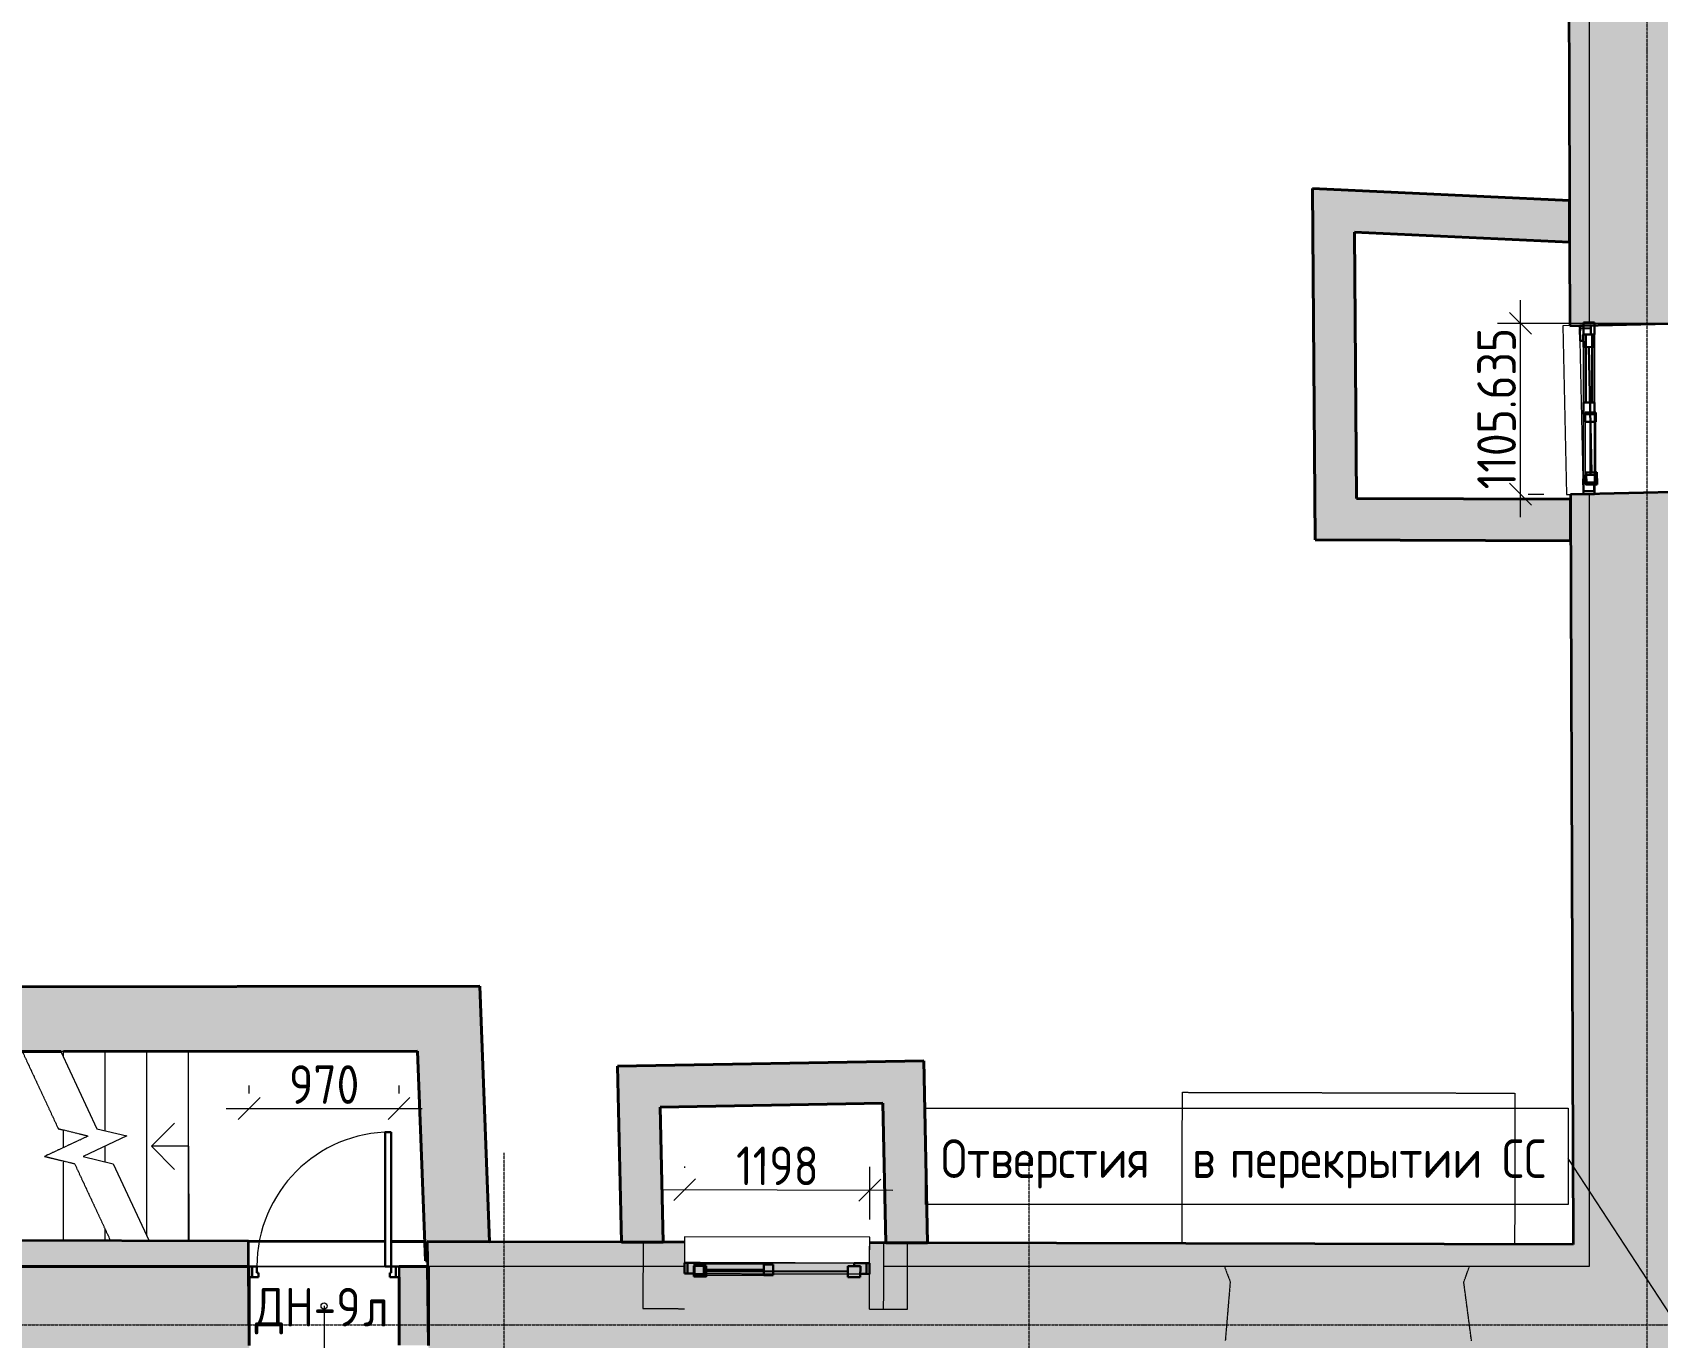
# Model space of a CAD drawing. Header units: millimetres. Extents: x 749182 to 2267578, y 70462 to 311449.
# Drawn here: x 1994152 to 2004672, y 230546 to 238991 of the extents above; entities that cross this region are included whole.
import ezdxf

# ---------------------------------------------------------------- set-up
doc = ezdxf.new("R2010")
doc.units = ezdxf.units.MM
for name, pattern in [('ADSK_Линия сетки', [25, 20, -2.5, 0, -2.5]), ('ADSK_Сверху', [4.5, 3, -1.5]), ('осеваяX2', [4, 2.5, -0.5, 0.5, -0.5])]:
    doc.linetypes.add(name, pattern=pattern)
doc.layers.get('Defpoints').update_dxf_attribs({"color": 255})
for name, color, linetype, lineweight in [('_ Окна', 7, 'Continuous', 30), ('Аннотация', 7, 'Continuous', 9), ('Витраж', 7, 'Continuous', 9), ('Двери', 7, 'Continuous', 20), ('Лестницы', 7, 'Continuous', 18), ('Марки дверей', 7, 'Continuous', 20), ('Окна', 7, 'Continuous', 18), ('Оси', 165, 'осеваяX2', 13), ('Панели витража', 7, 'Continuous', 9), ('Перекрытие', 7, 'Continuous', 18), ('размеры', 7, 'Continuous', 9), ('Стены', 184, 'Continuous', 40), ('Стены внутренние', 7, 'Continuous', 18), ('Стены наружные', 7, 'Continuous', 18), ('Стены разрез', 7, 'Continuous', 35), ('Стрелки вверх', 7, 'Continuous', 18)]:
    doc.layers.add(name, color=color, linetype=linetype, lineweight=lineweight)
doc.styles.add('GOST Common', font='GOST_Common.ttf', dxfattribs={"width": 0.9, "height": 350})
doc.styles.add('GOST Common_1', font='GOST_Common.ttf', dxfattribs={"width": 0.9, "height": 250})
doc.styles.add('GOST Common_B', font='', dxfattribs={"width": 0.9, "height": 250})
doc.styles.get('GOST Common_B').set_extended_font_data('GOST Common', bold=True)
doc.dimstyles.new('ADSK_Основной_2_5_мм', dxfattribs={"dimscale": 304.8, "dimtxt": 251.428749, "dimasz": 0.463911, "dimexe": 0.492126, "dimexo": 0.492126, "dimgap": 0.098425, "dimtad": 1, "dimdec": 3, "dimrnd": 0.001, "dimdsep": 46, "dimtxsty": 'GOST Common_1', "dimblk1": 'OBLIQUE', "dimblk2": 'OBLIQUE', "dimsah": 1, "dimcen": 0.09, "dimdle": 0.492126, "dimazin": 2, "dimtfac": 1, "dimtdec": 4, "dimtix": 1, "dimtmove": 0, "dimatfit": 3, "dimfxl": 0, "dimtvp": 1, "dimtolj": 1, "dimtzin": 0, "dimlwd": 20, "dimlwe": 20, "dimarcsym": 0})
doc.dimstyles.new('ADSK_Основной_2_5_мм_Округление_до_1_мм', dxfattribs={"dimscale": 304.8, "dimtxt": 251.428749, "dimasz": 0.463911, "dimexe": 0.492126, "dimexo": 0.492126, "dimgap": 0.098425, "dimtad": 1, "dimdec": 0, "dimdsep": 46, "dimtxsty": 'GOST Common_1', "dimblk1": 'OBLIQUE', "dimblk2": 'OBLIQUE', "dimsah": 1, "dimcen": 0.09, "dimdle": 0.492126, "dimazin": 2, "dimtfac": 1, "dimtdec": 4, "dimtix": 1, "dimtmove": 0, "dimatfit": 3, "dimfxl": 0, "dimtvp": 1, "dimtolj": 1, "dimtzin": 0, "dimlwd": 20, "dimlwe": 20, "dimarcsym": 0})

# ---------------------------------------------------------------- blocks, each defined once
blk = doc.blocks.new('AC_Окно_1Створка - 1198х1166h-807538-00 План подвала')
at = {"layer": '_ Окна'}
for p, q in [((-637.1, 82.4), (-637.1, 12.4)), ((-637.1, 82.4), (-602.1, 82.4)), ((-637.1, 12.4), (-602.1, 12.4)), ((-617.1, 82.4), (-537.1, 82.4)), ((-617.1, 12.4), (-617.1, 82.4)), ((-577.1, 12.4), (-617.1, 12.4)), ((-577.1, -7.6), (-577.1, 62.4)), ((-577.1, 62.4), (-497.1, 62.4)), ((-537.1, 82.4), (-537.1, 62.4)), ((-497.1, 62.4), (-497.1, -7.6)), ((-497.1, 27.4), (420.9, 27.4)), ((420.9, 62.4), (420.9, -7.6)), ((500.9, 62.4), (420.9, 62.4)), ((460.9, 82.4), (460.9, 62.4)), ((540.9, 82.4), (460.9, 82.4)), ((500.9, -7.6), (500.9, 62.4)), ((540.9, 12.4), (500.9, 12.4)), ((560.9, 82.4), (525.9, 82.4)), ((560.9, 12.4), (525.9, 12.4)), ((540.9, 12.4), (540.9, 82.4)), ((560.9, 82.4), (560.9, 12.4)), ((-497.1, -7.6), (-577.1, -7.6)), ((420.9, -7.6), (500.9, -7.6))]:
    blk.add_line(p, q, dxfattribs=at)
at = {"layer": 'Окна'}
for p, q in [((560.9, 250), (-637.1, 250)), ((-637.1, 250), (-637.1, 82.4)), ((560.9, 82.4), (560.9, 250)), ((-637.1, 82.4), (560.9, 82.4))]:
    blk.add_line(p, q, dxfattribs=at)
blk = doc.blocks.new('Витраж-тент со смещением вовне - 60мм 11 сдвиг-1466979-00 План подвала')
at = {"layer": '_ Окна', "color": 5, "linetype": 'Continuous', "true_color": 0x0000ff}
for p, q in [((-254, 25), (-254, -45)), ((-254, 25), (-194, 25)), ((-254, -45), (-254, 25)), ((-194, 25), (-194, -45)), ((254, 25), (194, 25)), ((194, 25), (194, -45)), ((254, -45), (254, 25)), ((254, -45), (254, 25)), ((-194, -45), (-254, -45)), ((-194, -10), (194, -10)), ((194, -45), (254, -45))]:
    blk.add_line(p, q, dxfattribs=at)
at = {"layer": 'Окна', "color": 5, "linetype": 'Continuous', "true_color": 0x0000ff}
for p, q in [((194, 25), (-194, 25)), ((-194, -45), (194, -45))]:
    blk.add_line(p, q, dxfattribs=at)
blk = doc.blocks.new('Прямоугольный импост - 70х40_56мм-1423616-00 План подвала')
at = {"layer": 'Витраж', "color": 161, "linetype": 'ADSK_Сверху', "true_color": 0xaaaaff}
for p, q in [((40178, 20959), (40178, 20889)), ((40778, 20957), (40178, 20959)), ((40178, 20889), (40778, 20887))]:
    blk.add_line(p, q, dxfattribs=at)
blk = doc.blocks.new('Прямоугольный импост - 70х40_56мм-1423618-00 План подвала')
at = {"layer": 'Витраж', "color": 161, "linetype": 'ADSK_Сверху', "true_color": 0xaaaaff}
for p, q in [((41378, 20956), (40778, 20957)), ((41378, 20886), (41378, 20956)), ((40778, 20887), (41378, 20886))]:
    blk.add_line(p, q, dxfattribs=at)
blk = doc.blocks.new('Прямоугольный импост - 70х20_56мм-1423958-00 План подвала')
at = {"layer": 'Витраж', "color": 161, "linetype": 'ADSK_Сверху', "true_color": 0xaaaaff}
for p, q in [((46068, 27042), (45998, 27042)), ((45998, 26487), (45998, 27042)), ((46068, 26487), (46068, 27042))]:
    blk.add_line(p, q, dxfattribs=at)
blk = doc.blocks.new('Прямоугольный импост - 70х20_56мм-1423960-00 План подвала')
at = {"layer": 'Витраж', "color": 161, "linetype": 'ADSK_Сверху', "true_color": 0xaaaaff}
for p, q in [((45998, 25932), (45998, 26487)), ((46068, 25932), (46068, 26487)), ((45998, 25932), (46068, 25932))]:
    blk.add_line(p, q, dxfattribs=at)
blk = doc.blocks.new('Существующие стены подвал - Существующие стены подвал-614279-00 План подвала')
at = {"layer": 'Стены', "true_color": 0xc0c0c0}
h = blk.add_hatch(color=9, dxfattribs=at)
h.paths.add_polyline_path([(56530, 8244), (56522, 9892), (55615, 9887), (55611, 9124), (54268, 9130), (54267, 9159), (49024, 9159), (49024, 8260), (51105, 8255)])
h.paths.add_polyline_path([(55620, 11120), (56516, 11125), (56510, 12255), (55625, 12250), (55622, 11615)])
h.paths.add_polyline_path([(55630, 13483), (56504, 13488), (56483, 17882), (56479, 17884), (56484, 18289), (56581, 18289), (56578, 18453), (55637, 18454), (55634, 15862), (55639, 15464), (55634, 14275)])
h.paths.add_polyline_path([(56557, 19523), (56528, 21036), (56387, 21036), (56386, 21236), (56384, 21236), (56375, 23761), (56320, 23762), (56288, 28355), (56257, 36643), (56224, 43937), (48464, 43936), (48464, 43053), (55489, 43062), (55489, 40730), (55506, 37128), (55501, 36571), (55556, 28934), (55560, 28903), (55598, 28902), (55600, 28901), (55599, 28652), (55595, 28648), (55599, 28619), (55592, 20993), (55639, 20179), (55639, 19524), (56555, 19523)])
h.paths.add_polyline_path([(39393, 20202), (42162, 20231), (42716, 20255), (46307, 20252), (46773, 21064), (46670, 25898), (45913, 25901), (45930, 21077), (41376, 21088), (41376, 20956), (40178, 20959), (40178, 21091), (38511, 21094), (38521, 20374), (39393, 20368), (39393, 20231)])
h.paths.add_polyline_path([(18978, 20357), (18996, 20698), (18996, 21072), (18966, 21072), (18966, 20652), (18456, 20409), (18495, 20368), (18966, 20358)])
h.paths.add_polyline_path([(18424, 20369), (18456, 20409), (18456, 21073), (10754, 21086), (10746, 20458), (11346, 20458), (18045, 20377), (18211, 20374)])
h.paths.add_polyline_path([(37360, 20381), (37355, 21098), (30807, 21115), (30787, 20709), (30787, 20839), (30777, 20702), (30787, 20395), (34405, 20388), (35898, 20390), (37360, 20381)])
h.paths.add_polyline_path([(46613, 28543), (46613, 28546), (46607, 28863), (46597, 32747), (46594, 32922), (46603, 32922), (46599, 34522), (45850, 34542), (45850, 34541), (45780, 34540), (45780, 34544), (45778, 34544), (45781, 30723), (45896, 30722), (45904, 28546), (46608, 28543)])
h.paths.add_polyline_path([(45778, 35501), (45778, 35501), (45779, 35510), (45848, 35511), (45848, 35503), (46597, 35523), (46594, 36634), (46597, 37232), (46590, 43051), (47468, 43052), (47468, 43936), (45825, 43935), (45871, 35688), (45777, 35688), (45778, 35511)])
h = blk.add_hatch(color=9, dxfattribs=at)
h.paths.add_polyline_path([(49330, 9159), (49871, 9159), (49876, 14295), (49329, 14293), (49341, 13117), (46824, 13097), (46826, 14680), (46270, 14680), (46225, 13092), (42728, 13086), (42730, 14666), (42185, 14666), (42202, 12894), (40707, 12829), (40704, 13066), (39414, 13046), (39406, 14749), (38599, 14752), (38615, 13626), (37409, 13633), (37379, 17813), (35269, 17808), (35270, 17508), (36952, 17512), (36985, 12976), (38530, 12970), (38530, 12441), (46544, 12521), (49330, 12549), (49324, 9159)])
h.paths.add_polyline_path([(49318, 15363), (49867, 15365), (49864, 15537), (53981, 15485), (53986, 15883), (49850, 15934), (49839, 20219), (53802, 20191), (53811, 21022), (49715, 21049), (49721, 23289), (49159, 23290), (49153, 21046), (48898, 21048), (48891, 20226), (49310, 20222), (49310, 19595), (49307, 15912), (49314, 15912), (49314, 15769), (49318, 15364)])
h.paths.add_polyline_path([(55639, 15464), (55634, 15862), (55120, 15869), (55115, 15470), (55634, 15464)])
h.paths.add_polyline_path([(46827, 15716), (46827, 15765), (46818, 15765), (46818, 15915), (46843, 20244), (47196, 20241), (47203, 21061), (46773, 21064), (46307, 20252), (46285, 15923), (46302, 15923), (46301, 15765), (46300, 15716), (46826, 15716)])
h.paths.add_polyline_path([(42721, 15725), (42732, 15725), (42731, 15794), (42721, 15794), (42721, 16270), (42716, 20255), (42157, 20231), (42162, 16052), (42173, 15890), (42175, 15725), (42721, 15725)])
h.paths.add_polyline_path([(39402, 15799), (39402, 15904), (39406, 16052), (39393, 20368), (38521, 20374), (38585, 15803), (38603, 15802), (39401, 15799)])
h.paths.add_polyline_path([(49314, 15912), (49314, 15912), (49839, 15934)])
h.paths.add_polyline_path([(18026, 17310), (18944, 17311), (18401, 17522), (18878, 17348), (18215, 17715), (18045, 17666), (18045, 17821), (18945, 18220), (18945, 18187), (18979, 18187), (18978, 18769), (18945, 18768), (18945, 18253), (18045, 18741), (18045, 18759), (18012, 18759), (18026, 17310)])
h.paths.add_polyline_path([(18945, 17311), (18979, 17311), (18979, 17677), (18945, 17677), (18945, 17311)])
h.paths.add_polyline_path([(30789, 17378), (31843, 17391), (31825, 18780), (30788, 18769), (30789, 18187), (30842, 18187), (30842, 17677), (30789, 17677), (30789, 17384)])
h.paths.add_polyline_path([(13925, 17540), (13925, 17840), (11328, 17867), (11334, 20458), (11046, 20458), (11007, 17570), (13342, 17546)])
h.paths.add_polyline_path([(30788, 20077), (31808, 20119), (31804, 20361), (31797, 20361), (31804, 20393), (30787, 20395), (30788, 20079)])
h.paths.add_polyline_path([(17999, 20144), (18045, 20144), (18045, 20154), (18295, 20209), (18424, 20369), (17997, 20378), (17999, 20154)])
h.paths.add_polyline_path([(18945, 20153), (18978, 20154), (18978, 20357), (18945, 20357), (18945, 20154)])
h.paths.add_polyline_path([(55639, 20179), (55591, 21010), (55071, 21014), (55062, 20183), (55639, 20179)])
h.paths.add_polyline_path([(49179, 26805), (49175, 28869), (49173, 28869), (49172, 28240), (49168, 26805), (49173, 26805)])
h.paths.add_polyline_path([(49731, 26804), (49736, 28675), (49734, 28674), (49718, 28675), (49718, 28706), (49686, 28707), (49685, 28662), (49673, 28659), (49179, 26805), (49715, 26804)])
h.paths.add_polyline_path([(55599, 28619), (55555, 28936), (49737, 28987), (49721, 34397), (49676, 34397), (49676, 34274), (49283, 33202), (49633, 29644), (49685, 29319), (49685, 29120), (49652, 28971), (49685, 28977), (49686, 28957), (49737, 28956), (49736, 28675), (55591, 28619)])
h.paths.add_polyline_path([(49145, 28869), (49145, 28869), (49175, 28875), (49166, 34396), (49122, 34396), (49126, 32975), (49132, 32975), (49136, 32801), (49144, 28869)])
h.paths.add_polyline_path([(49119, 35466), (49718, 35467), (49715, 36619), (55501, 36571), (55506, 37174), (48705, 37218), (48702, 36626), (49116, 36624), (49119, 35555)])
h.paths.add_polyline_path([(47702, 36630), (47705, 37225), (46597, 37232), (46594, 36634), (47702, 36630)])
at = {"layer": 'Стены'}
for p, q in [((37355, 21098), (38240, 21096)), ((38280, 21096), (38497, 21095)), ((38916, 21094), (38511, 21095)), ((38511, 21095), (38513, 20971)), ((40039, 21092), (39769, 21092)), ((41751, 21087), (41481, 21088)), ((37360, 20424), (37356, 20934)), ((38513, 20934), (38520, 20424))]:
    blk.add_line(p, q, dxfattribs=at)
at = {"layer": 'Стены разрез'}
for p, q in [((45896, 30722), (45904, 28546)), ((45913, 25901), (45930, 21077)), ((37355, 21098), (31560, 21113)), ((37356, 20934), (37355, 21098)), ((39769, 21092), (38916, 21094)), ((40178, 21091), (40039, 21092)), ((41481, 21088), (41376, 21088)), ((45930, 21077), (41751, 21087)), ((38513, 20971), (38513, 20934))]:
    blk.add_line(p, q, dxfattribs=at)
blk = doc.blocks.new('Существующие стены подвал 2 - Существующие стены подвал 2-649525-00 План подвала')
at = {"layer": 'Стены', "true_color": 0xc0c0c0}
h = blk.add_hatch(color=9, dxfattribs=at)
h.paths.add_polyline_path([(46670, 25898), (46669, 25947), (45913, 25930), (45914, 25901), (46633, 25898)])
h.paths.add_polyline_path([(45909, 27022), (46645, 27038), (46613, 28543), (45904, 28546), (45909, 27038)])
at = {"layer": 'Стены'}
blk.add_line((45906, 27832), (45907, 27562), dxfattribs=at)
at = {"layer": 'Стены разрез'}
for p, q in [((45904, 28546), (45906, 27832)), ((46645, 27038), (46613, 28543)), ((45907, 27562), (45909, 27022)), ((45909, 27022), (46645, 27038)), ((46669, 25947), (45913, 25930)), ((45913, 25930), (45913, 25901)), ((46670, 25898), (46669, 25947))]:
    blk.add_line(p, q, dxfattribs=at)
blk = doc.blocks.new('AC_Окно_1Створка - 1091_5х1319h-807647-00 План подвала')
at = {"layer": '_ Окна'}
for p, q in [((-584, 298), (-584, 228)), ((-584, 298), (-549, 298)), ((-584, 228), (-549, 228)), ((-564, 298), (-484, 298)), ((-564, 228), (-564, 298)), ((-524, 228), (-564, 228)), ((-524, 208), (-524, 278)), ((-524, 278), (-444, 278)), ((-484, 298), (-484, 278)), ((-444, 278), (-444, 208)), ((-444, 243), (368, 243)), ((368, 278), (368, 208)), ((448, 278), (368, 278)), ((408, 298), (408, 278)), ((488, 298), (408, 298)), ((448, 208), (448, 278)), ((488, 228), (448, 228)), ((508, 298), (473, 298)), ((508, 228), (473, 228)), ((488, 228), (488, 298)), ((508, 298), (508, 228)), ((-444, 208), (-524, 208)), ((368, 208), (448, 208))]:
    blk.add_line(p, q, dxfattribs=at)
at = {"layer": 'Окна'}
for p, q in [((508, 408), (-584, 408)), ((-584, 408), (-584, 383)), ((508, 363), (508, 408)), ((-584, 298), (508, 298))]:
    blk.add_line(p, q, dxfattribs=at)
blk = doc.blocks.new('Витраж-тент со смещением вовне - 60мм 11 сдвиг-1466980-00 План подвала')
at = {"layer": '_ Окна', "color": 5, "linetype": 'Continuous', "true_color": 0x0000ff}
for p, q in [((-231.5, 25), (-231.5, -45)), ((-231.5, 25), (-171.5, 25)), ((-231.5, -45), (-231.5, 25)), ((-171.5, 25), (-171.5, -45)), ((231.5, 25), (171.5, 25)), ((171.5, 25), (171.5, -45)), ((231.5, -45), (231.5, 25)), ((231.5, -45), (231.5, 25)), ((-171.5, -45), (-231.5, -45)), ((-171.5, -10), (171.5, -10)), ((171.5, -45), (231.5, -45))]:
    blk.add_line(p, q, dxfattribs=at)
at = {"layer": 'Окна', "color": 5, "linetype": 'Continuous', "true_color": 0x0000ff}
for p, q in [((171.5, 25), (-171.5, 25)), ((-171.5, -45), (171.5, -45))]:
    blk.add_line(p, q, dxfattribs=at)
blk = doc.blocks.new('Прямоугольный импост - 70х40_56мм-1423959-00 План подвала')
at = {"layer": 'Витраж'}
for p, q in [((45998, 26449), (45998, 26008)), ((46068, 26449), (46068, 26008))]:
    blk.add_line(p, q, dxfattribs=at)
blk = doc.blocks.new('Прямоугольный импост - 70х20_56мм-1423080-00 План подвала')
at = {"layer": 'Витраж', "lineweight": 30}
for p, q in [((-76, 35), (0, 35)), ((-76, -35), (-76, 35)), ((0, 35), (0, -35)), ((0, -35), (-76, -35))]:
    blk.add_line(p, q, dxfattribs=at)
blk = doc.blocks.new('Прямоугольный импост - 70х20_56мм-1423081-00 План подвала')
at = {"layer": 'Витраж', "lineweight": 30}
for p, q in [((0, 35), (-76, 35)), ((-76, 35), (-76, -35)), ((0, -35), (0, 35)), ((-76, -35), (0, -35))]:
    blk.add_line(p, q, dxfattribs=at)
blk = doc.blocks.new('Системная панель - _AR_Стекло_40мм_привязка по центру-1423963-00 План подвала')
at = {"layer": 'Панели витража', "lineweight": 30}
for p, q in [((220.5, 20), (-220.5, 20)), ((-220.5, 20), (-220.5, -20)), ((220.5, -20), (220.5, 20)), ((-220.5, -20), (220.5, -20))]:
    blk.add_line(p, q, dxfattribs=at)
blk = doc.blocks.new('Прямоугольный импост - 70х40_56мм-1423961-00 План подвала')
at = {"layer": 'Витраж'}
for p, q in [((45998, 26966), (45998, 26525)), ((46068, 26966), (46068, 26525))]:
    blk.add_line(p, q, dxfattribs=at)
blk = doc.blocks.new('Прямоугольный импост - 70х76мм-1423078-00 План подвала')
at = {"layer": 'Витраж', "lineweight": 30}
for p, q in [((-38, 35), (38, 35)), ((-38, -35), (-38, 35)), ((38, 35), (38, -35)), ((38, -35), (-38, -35))]:
    blk.add_line(p, q, dxfattribs=at)
blk = doc.blocks.new('AC_Дверь_Однопольная_Стальная - ДН-9л 970х2100h-1983124-00 План подвала')
at = {"layer": 'Двери', "color": 5, "linetype": 'Continuous', "lineweight": 30, "true_color": 0x0000ff}
for p, q in [((435, 1125), (395, 1125)), ((395, 1125), (395, 255)), ((435, 255), (435, 1125)), ((-465, 255), (-485, 255)), ((-485, 255), (-485, 185)), ((-435, 255), (-465, 255)), ((-465, 255), (-465, 185)), ((-465, 185), (-465, 255)), ((-435, 215), (-435, 255)), ((-425, 215), (-435, 215)), ((-425, 185), (-425, 215)), ((395, 255), (435, 255)), ((435, 215), (425, 215)), ((425, 215), (425, 185)), ((465, 255), (435, 255)), ((435, 255), (435, 215)), ((465, 185), (465, 255)), ((485, 255), (465, 255)), ((465, 255), (465, 185)), ((485, 185), (485, 255)), ((-485, 185), (-465, 185)), ((-465, 185), (-425, 185)), ((425, 185), (465, 185)), ((465, 185), (485, 185))]:
    blk.add_line(p, q, dxfattribs=at)
at = {"layer": 'Двери', "color": 5, "linetype": 'Continuous', "true_color": 0x0000ff}
blk.add_arc((435, 255), 870, 90, 180, dxfattribs=at)
blk = doc.blocks.new('ADSK_Марка_Дверь - Типоразмер_ADSK_Марка-58376-00 План подвала')
at = {"layer": 'Марки дверей', "lineweight": 9}
blk.add_circle((0, 0), 0.2, dxfattribs=at)
blk = doc.blocks.new('_Oblique')
at = {"color": 0, "linetype": 'ByBlock', "lineweight": -2}
blk.add_line((-0.5, -0.5), (0.5, 0.5), dxfattribs=at)
blk = doc.blocks.new('*D1834')
at = {"layer": 'Defpoints', "color": 0, "lineweight": 20, "transparency": 16777216}
for p in [(2003785, 237109), (2004840, 237109), (2003685, 236004)]:
    blk.add_point(p, dxfattribs=at)
at = {"layer": 'размеры', "color": 0, "lineweight": 20, "transparency": 16777216}
for p, q in [((2003785, 235854), (2003785, 237259)), ((2004690, 237109), (2003635, 237109)), ((2003835, 236004), (2003935, 236004))]:
    blk.add_line(p, q, dxfattribs=at)
at = {"layer": 'размеры', "color": 0, "lineweight": 20, "transparency": 16777216, "xscale": 141.4, "yscale": 141.4, "zscale": 141.4}
for p, rotation in [((2003785, 237109), 90), ((2003785, 236004), 270)]:
    blk.add_blockref('_Oblique', p, dxfattribs=dict(at, rotation=rotation))
at = {"layer": 'размеры', "color": 0, "lineweight": 20, "transparency": 16777216, "insert": (2003630, 236557), "char_height": 250, "width": 925.6, "attachment_point": 5, "rotation": 90, "style": 'GOST Common_1'}
blk.add_mtext('\\A1;1105.635', dxfattribs=at)
blk = doc.blocks.new('*D1835')
at = {"layer": 'Defpoints', "color": 0, "lineweight": 20, "transparency": 16777216}
for p in [(1998374, 231495), (1999572, 231500), (1999572, 231160)]:
    blk.add_point(p, dxfattribs=at)
at = {"layer": 'размеры', "color": 0, "lineweight": 20, "transparency": 16777216}
for p, q in [((1998375, 231645), (1998375, 231653)), ((1999572, 231310), (1999573, 231650)), ((1998224, 231504), (1999722, 231500))]:
    blk.add_line(p, q, dxfattribs=at)
at = {"layer": 'размеры', "color": 0, "lineweight": 20, "transparency": 16777216, "xscale": 141.4, "yscale": 141.4, "zscale": 141.4}
for p, rotation in [((1998374, 231503), 179.8571563673083), ((1999572, 231500), 359.8571563673083)]:
    blk.add_blockref('_Oblique', p, dxfattribs=dict(at, rotation=rotation))
at = {"layer": 'размеры', "color": 0, "lineweight": 20, "transparency": 16777216, "insert": (1998974, 231657), "char_height": 250, "width": 792.64, "attachment_point": 5, "rotation": 359.8572, "style": 'GOST Common_1'}
blk.add_mtext('\\A1;1198', dxfattribs=at)
blk = doc.blocks.new('*D1881')
at = {"layer": 'Defpoints', "color": 0, "lineweight": 20, "transparency": 16777216}
for p in [(1995555, 231976), (1996525, 232028), (1996525, 231976)]:
    blk.add_point(p, dxfattribs=at)
at = {"layer": 'размеры', "color": 0, "lineweight": 20, "transparency": 16777216}
for p, q in [((1995555, 232126), (1995555, 232178)), ((1996525, 232126), (1996525, 232178)), ((1995405, 232028), (1996675, 232028))]:
    blk.add_line(p, q, dxfattribs=at)
at = {"layer": 'размеры', "color": 0, "lineweight": 20, "transparency": 16777216, "xscale": 141.4, "yscale": 141.4, "zscale": 141.4, "rotation": 180}
blk.add_blockref('_Oblique', (1995555, 232028), dxfattribs=at)
at = {"layer": 'размеры', "color": 0, "lineweight": 20, "transparency": 16777216, "xscale": 141.4, "yscale": 141.4, "zscale": 141.4}
blk.add_blockref('_Oblique', (1996525, 232028), dxfattribs=at)
at = {"layer": 'размеры', "color": 0, "lineweight": 20, "transparency": 16777216, "insert": (1996040, 232183), "char_height": 250, "width": 700.59, "attachment_point": 5, "style": 'GOST Common_1'}
blk.add_mtext('\\A1;970', dxfattribs=at)

msp = doc.modelspace()

# ---------------------------------------------------------------- hatches: boundary and pattern name
at = {"layer": 'Стены внутренние'}
h = msp.add_hatch(color=0, dxfattribs=at)
h.paths.add_polyline_path([(1996685.3303, 230495.6748), (1996715.3332, 230495.6748), (1996707.7243, 231005.6748), (1996524.7451, 231005.6748), (1996524.7451, 230495.6748)])
h.paths.add_polyline_path([(1992750.3868, 230495.6748), (1995554.7451, 230495.6748), (1995554.7451, 231005.6748), (1994868.13, 231005.6748), (1993336.8875, 230636.9173)])
h.paths.add_polyline_path([(1991056.487, 230495.6748), (1992458.1817, 230495.6748), (1990456.1568, 231005.6748), (1989512.062, 231005.6748), (1989022.2844, 230495.6748), (1989916.2868, 230495.6748)])
at = {"layer": 'Стены наружные'}
for points in [[(2002723.3695, 235976.3157), (2002708.5452, 237969.7632), (2002438.4428, 237982.519), (2002453.356, 235977.1337), (2002710.556, 235976.3545)], [(2004102.2827, 237633.642), (2004101.3258, 237903.9881), (2002708.5452, 237969.7632), (2002710.556, 237699.3674), (2004101.3258, 237633.6872)], [(2004108.2324, 235702.1191), (2004108.1635, 235972.1205), (2002453.3621, 235976.3157), (2002455.3639, 235707.1263), (2004108.1635, 235702.1193)], [(1992060.389, 232394.2513), (1997064.2574, 232399.9721), (1997048.3337, 232818.9542), (1992059.91, 232813.2511), (1992060.383, 232399.4927)], [(1996696.5507, 231042.3924), (1996707.7243, 231042.8171), (1996705.9978, 231166.9623), (1997111.1572, 231165.9522), (1997064.2574, 232399.9721), (1996644.9731, 232399.4927), (1996696.4877, 231044.0498)], [(1998234.5028, 231163.1516), (1998210.0037, 232307.202), (1997940.0398, 232302.6258), (1997964.4265, 231163.8249), (1998215.7843, 231163.1983)], [(1998215.7843, 232037.2612), (1999926.8537, 232066.2658), (1999921.0731, 232336.2066), (1998210.0037, 232307.202), (1998215.2612, 232061.6896)], [(1999946.2847, 231158.884), (1999926.8537, 232066.2658), (1999656.8898, 232061.6896), (1999676.2084, 231159.5573)]]:
    msp.add_hatch(color=0, dxfattribs=at).paths.add_polyline_path(points)

# ---------------------------------------------------------------- linework, layer by layer
at = {"layer": 'Аннотация', "color": 0, "lineweight": 9}
msp.add_line((2005158.55, 230073.615), (2004092.4138, 231703.7115), dxfattribs=at)
at = {"layer": 'Аннотация', "color": 0, "lineweight": 9, "flags": 128}
msp.add_lwpolyline([(1999933.3138, 232029.2845), (2004092.4138, 232029.2845), (2004092.4138, 231406.2845), (1999933.3138, 231406.2845)], close=True, dxfattribs=at)
at = {"layer": 'Лестницы', "color": 0, "linetype": 'ADSK_Сверху'}
for p, q in [((1994085.6072, 232397.8019), (1994318.8597, 231897.5904)), ((1994318.8597, 231897.5904), (1994513.2975, 231850.336)), ((1994351.587, 231774.9291), (1994351.587, 231889.6366)), ((1994351.587, 231774.9291), (1994351.587, 231889.6366)), ((1994513.2975, 231850.336), (1994230.0764, 231718.2678)), ((1994230.0764, 231718.2678), (1994424.5142, 231671.0134)), ((1994351.587, 231170.8019), (1994351.587, 231688.737)), ((1994351.587, 231170.8019), (1994351.587, 231688.737)), ((1994424.5142, 231671.0134), (1994657.7667, 231170.8019)), ((1994621.687, 231172.1587), (1994621.687, 231248.1752)), ((1994621.687, 231172.1587), (1994621.687, 231248.1752)), ((1994538.437, 231170.8019), (1993001.087, 231170.8019))]:
    msp.add_line(p, q, dxfattribs=at)
at = {"layer": 'Лестницы', "color": 0}
for p, q in [((1994351.587, 232397.8019), (1994335.6072, 232397.8019)), ((1994335.6072, 232397.8019), (1994568.8597, 231897.5904)), ((1994351.587, 232363.5332), (1994351.587, 232397.8019)), ((1994351.587, 232363.5332), (1994351.587, 232397.8019)), ((1994621.687, 231884.7517), (1994621.687, 232397.1796)), ((1994621.687, 231884.7517), (1994621.687, 232397.1796)), ((1994891.787, 231205.0706), (1994891.787, 232397.4884)), ((1994891.787, 231205.0706), (1994891.787, 232397.4884)), ((1995161.887, 231170.8119), (1995161.887, 232397.7972)), ((1995161.887, 231170.8119), (1995161.887, 232397.7972)), ((1994568.8597, 231897.5904), (1994763.2975, 231850.336)), ((1994763.2975, 231850.336), (1994480.0764, 231718.2678)), ((1994621.687, 231683.8521), (1994621.687, 231784.3019)), ((1994621.687, 231683.8521), (1994621.687, 231784.3019)), ((1994480.0764, 231718.2678), (1994674.5142, 231671.0134)), ((1994674.5142, 231671.0134), (1994907.7667, 231170.8019))]:
    msp.add_line(p, q, dxfattribs=at)
at = {"layer": 'Марки дверей', "color": 0}
msp.add_line((1996039.7451, 230750.6748), (1996039.7451, 230219.3717), dxfattribs=at)
at = {"layer": 'Оси', "linetype": 'ADSK_Линия сетки'}
for p, q in [((2004604.9564, 214656.6284), (2004604.9564, 254606.4029)), ((1997204.9564, 214656.6284), (1997204.9564, 231740.4174)), ((2000604.9564, 214656.6284), (2000604.9564, 231740.4174)), ((1947108.8213, 230628.4045), (2015336.7643, 230628.4045))]:
    msp.add_line(p, q, dxfattribs=at)
at = {"layer": 'Перекрытие', "linetype": 'ADSK_Сверху'}
for p, q in [((2001593.5662, 231154.7771), (2001596.0047, 232132.902)), ((2001596.0047, 232132.902), (2003749.0786, 232127.5342)), ((2003749.0786, 232127.5342), (2003746.64, 231149.4093)), ((2003746.64, 231149.4093), (2001593.5662, 231154.7771))]:
    msp.add_line(p, q, dxfattribs=at)
at = {"layer": 'Перекрытие'}
for p, q in [((1995161.887, 231784.3019), (1995163.3422, 231170.8083)), ((1995549.8356, 231169.8447), (1996434.7451, 231167.6386)), ((1996474.7451, 231167.5388), (1996691.815, 231166.9977))]:
    msp.add_line(p, q, dxfattribs=at)
at = {"layer": 'Стены внутренние', "color": 0, "lineweight": 40}
for p, q in [((1995554.7451, 231005.6748), (1989512.062, 231005.6748)), ((1995554.7451, 230495.6748), (1995554.7451, 230935.6748)), ((1996715.3332, 231005.6748), (1996524.7451, 231005.6748)), ((1996524.7451, 230935.6748), (1996524.7451, 230495.6748)), ((1996715.3332, 230495.6748), (1996715.3332, 231005.6748))]:
    msp.add_line(p, q, dxfattribs=at)
at = {"layer": 'Стены внутренние', "color": 0}
msp.add_line((1995604.7451, 231005.6748), (1996434.7451, 231005.6748), dxfattribs=at)
at = {"layer": 'Стены наружные', "color": 0, "linetype": 'ADSK_Сверху'}
for p, q in [((2004228.2581, 253830.8227), (2004228.2581, 237113.7863)), ((2004228.2581, 236003.7863), (2004228.2581, 231005.6748)), ((1998104.605, 231163.4754), (1998103.533, 230733.4768)), ((1999570.4422, 230729.8196), (1999571.5142, 231159.8183)), ((1999663.0402, 231159.5901), (1999571.5142, 231159.8183)), ((1999661.9682, 230729.5914), (1999663.0402, 231159.5901)), ((1999815.3149, 230729.2091), (1999816.3869, 231159.2078)), ((1998373.1262, 231005.6748), (1989002.062, 231005.6748)), ((2004228.2581, 231005.6748), (1999662.6565, 231005.6748)), ((2001868.1929, 231005.6748), (2001905.4556, 230906.85)), ((2001905.4556, 230906.85), (2001873.536, 230525.81)), ((2003417.6112, 230903.7928), (2003453.761, 231005.6748)), ((2003467.7555, 230524.7017), (2003417.6112, 230903.7928)), ((1998103.533, 230733.4768), (1998372.4459, 230732.8064)), ((1999570.4422, 230729.8196), (1999661.9682, 230729.5914)), ((1999646.8243, 230729.6292), (1999815.3149, 230729.2091))]:
    msp.add_line(p, q, dxfattribs=at)
at = {"layer": 'Стены наружные', "color": 0, "lineweight": 40}
for p, q in [((2002438.4428, 237982.519), (2002455.3639, 235707.1263)), ((2004101.3258, 237903.9881), (2002438.4428, 237982.519)), ((2002723.3695, 235976.3157), (2002710.556, 237699.3674)), ((2002710.556, 237699.3674), (2004102.2827, 237633.642)), ((2004109.0503, 235972.1178), (2002723.3695, 235976.3157)), ((2004108.2324, 235702.1191), (2004109.0503, 235972.1178)), ((2002455.3639, 235707.1263), (2004108.2324, 235702.1191)), ((1997048.3337, 232818.9542), (1992059.91, 232813.2511)), ((1997111.1572, 231165.9522), (1997048.3337, 232818.9542)), ((1992060.389, 232394.2513), (1994336.0497, 232396.853)), ((1994351.587, 232396.8708), (1996644.9731, 232399.4927)), ((1996644.9731, 232399.4927), (1996696.5507, 231042.3924)), ((1999921.0731, 232336.2066), (1997940.0398, 232302.6258)), ((1997940.0398, 232302.6258), (1997964.4265, 231163.8249)), ((1999946.2847, 231158.884), (1999921.0731, 232336.2066)), ((1998215.7843, 232037.2612), (1999656.8898, 232061.6896)), ((1998234.5028, 231163.1516), (1998215.7843, 232037.2612)), ((1999656.8898, 232061.6896), (1999676.2084, 231159.5573)), ((1996696.5507, 231042.3924), (1996707.7243, 231042.8171))]:
    msp.add_line(p, q, dxfattribs=at)
at = {"layer": 'Стрелки вверх', "color": 0}
for p, q in [((1994921.687, 231784.3019), (1995071.687, 231934.3019)), ((1995161.887, 231784.3019), (1994921.687, 231784.3019)), ((1994921.687, 231784.3019), (1995071.687, 231634.3019))]:
    msp.add_line(p, q, dxfattribs=at)

# ---------------------------------------------------------------- block references
at = {"layer": '_ Окна', "color": 0, "linetype": 'Continuous', "rotation": 90}
msp.add_blockref('Витраж-тент со смещением вовне - 60мм 11 сдвиг-1466980-00 План подвала', (2004227.8079, 236300.2863), dxfattribs=at)
at = {"layer": '_ Окна', "color": 0, "linetype": 'ADSK_Сверху', "rotation": 359.8571563670597}
msp.add_blockref('Витраж-тент со смещением вовне - 60мм 11 сдвиг-1466979-00 План подвала', (1998692.0991, 230994.4102), dxfattribs=at)
at = {"layer": 'Витраж', "color": 0, "linetype": 'ADSK_Сверху'}
for name in ['Прямоугольный импост - 70х20_56мм-1423958-00 План подвала', 'Прямоугольный импост - 70х20_56мм-1423960-00 План подвала', 'Прямоугольный импост - 70х40_56мм-1423616-00 План подвала', 'Прямоугольный импост - 70х40_56мм-1423618-00 План подвала']:
    msp.add_blockref(name, (1958195.046, 210071.6162), dxfattribs=at)
at = {"layer": 'Витраж', "color": 0, "extrusion": (0, 0, -1), "rotation": 90}
for name, p in [('Прямоугольный импост - 70х20_56мм-1423080-00 План подвала', (-2004227.8079, 237113.7863)), ('Прямоугольный импост - 70х76мм-1423078-00 План подвала', (-2004227.8079, 236558.7863))]:
    msp.add_blockref(name, p, dxfattribs=at)
at = {"layer": 'Витраж', "color": 0}
for name in ['Прямоугольный импост - 70х40_56мм-1423961-00 План подвала', 'Прямоугольный импост - 70х40_56мм-1423959-00 План подвала']:
    msp.add_blockref(name, (1958195.046, 210071.6162), dxfattribs=at)
at = {"layer": 'Витраж', "color": 0, "rotation": 270}
msp.add_blockref('Прямоугольный импост - 70х20_56мм-1423081-00 План подвала', (2004227.8079, 236003.7863), dxfattribs=at)
at = {"layer": 'Двери', "color": 0}
msp.add_blockref('AC_Дверь_Однопольная_Стальная - ДН-9л 970х2100h-1983124-00 План подвала', (1996039.7451, 230750.6748), dxfattribs=at)
at = {"layer": 'Марки дверей', "color": 0, "xscale": 99.99999999999993, "yscale": 99.99999999999993, "zscale": 99.99999999999993}
msp.add_blockref('ADSK_Марка_Дверь - Типоразмер_ADSK_Марка-58376-00 План подвала', (1996039.7451, 230750.6748), dxfattribs=at)
at = {"layer": 'Окна', "color": 0, "rotation": 91.22834410468771}
msp.add_blockref('AC_Окно_1Створка - 1091_5х1319h-807647-00 План подвала', (2004478.2524, 236593.891), dxfattribs=at)
at = {"layer": 'Окна', "color": 0, "linetype": 'ADSK_Сверху', "rotation": 359.8571563670571}
msp.add_blockref('AC_Окно_1Створка - 1198х1166h-807538-00 План подвала', (1999010.0799, 230946.2173), dxfattribs=at)
at = {"layer": 'Панели витража', "color": 0, "rotation": 90}
msp.add_blockref('Системная панель - _AR_Стекло_40мм_привязка по центру-1423963-00 План подвала', (2004227.8079, 236817.2863), dxfattribs=at)
at = {"layer": 'Стены'}
msp.add_blockref('Существующие стены подвал - Существующие стены подвал-614279-00 План подвала', (1958195.046, 210071.6162), dxfattribs=at)
at = {"layer": 'Стены', "color": 0}
msp.add_blockref('Существующие стены подвал 2 - Существующие стены подвал 2-649525-00 План подвала', (1958195.046, 210071.6162), dxfattribs=at)

# ---------------------------------------------------------------- texts
at = {"layer": 'Аннотация', "color": 0, "lineweight": 9, "char_height": 250, "attachment_point": 1, "style": 'GOST Common_B'}
for s, insert, width in [('Отверстия', (2000033.3138, 231828.7115), 1868.733563), ('\\fGOST Common|b1|i0|c204|p34|;\\W.9;в', (2001658.5169, 231828.7115), 194.810063), ('перекрытии', (2001902.595, 231828.7115), 2034.682875), ('СС', (2003664.72, 231828.7115), 389.620125)]:
    msp.add_mtext(s, dxfattribs=dict(at, insert=insert, width=width))
at = {"layer": 'Марки дверей', "color": 0, "lineweight": 9, "char_height": 250, "attachment_point": 1, "style": 'GOST Common'}
for s, insert, width in [('ДН', (1995590.9158, 230867.6879), 461.772), ('-9', (1995971.9158, 230867.6879), 389.620125), ('\\fGOST Common|b0|i0|c204|p34|;\\W.9;л', (1996293.3846, 230867.6879), 194.810062)]:
    msp.add_mtext(s, dxfattribs=dict(at, insert=insert, width=width))

# ---------------------------------------------------------------- dimensions: what is measured, and where the dimension line sits
at = {"layer": 'размеры', "color": 0, "lineweight": 20}
for base, p1, p2, angle, override, picture, middle in [((2003785.4797, 237109.421), (2003685.4948, 236003.7863), (2004840.3132, 237109.421), 90, {"dimpost": '<>', "dimfxl": 1598.75996}, '*D1834', (2003630.4797, 236556.6037)), ((1999572.3628, 231500.1757), (1998374.3466, 231495.204), (1999571.5142, 231159.8183), 359.85715637, {"dimpost": '<>', "dimfxl": 1243.259329}, '*D1835', (1998973.751, 231656.6686))]:
    dim = msp.add_linear_dim(base=base, p1=p1, p2=p2, angle=angle, dimstyle='ADSK_Основной_2_5_мм', override=override, dxfattribs=at)
    dim.commit()
    dim.dimension.update_dxf_attribs({"geometry": picture, "text_midpoint": middle})
dim = msp.add_linear_dim(base=(1996524.7451, 232027.9923), p1=(1995554.7451, 231975.6748), p2=(1996524.7451, 231975.6748), dimstyle='ADSK_Основной_2_5_мм_Округление_до_1_мм', override={"dimpost": '<>', "dimfxl": 970}, dxfattribs=at)
dim.commit()
dim.dimension.update_dxf_attribs({"geometry": '*D1881', "text_midpoint": (1996039.7451, 232182.9923)})

doc.saveas('drawing.dxf')
